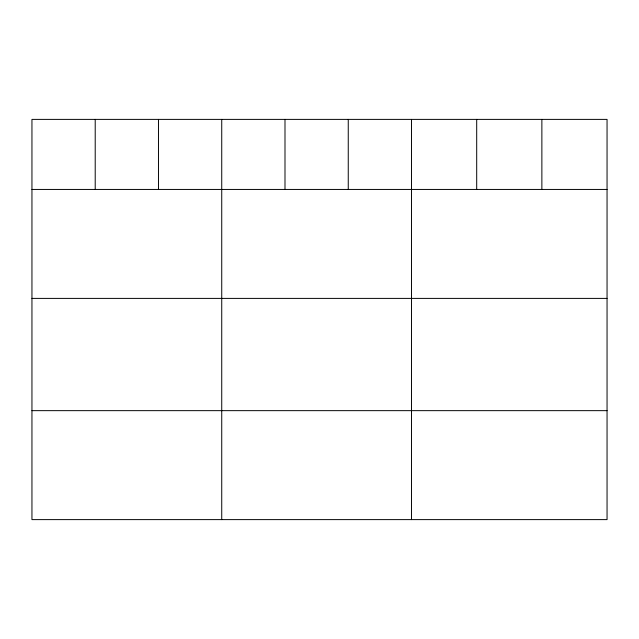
<?xml version="1.0" encoding="UTF-8"?>
<svg xmlns="http://www.w3.org/2000/svg" width="639" height="639" viewBox="0 0 639 639"><rect width="100%" height="100%" fill="white"/><g stroke="black" fill="none" stroke-linecap="round" stroke-linejoin="round"><path stroke-width="0.96" d="M607.05 189.44L607.05 519.611L31.95 519.611L31.95 119.389L607.05 119.389L607.05 189.44L31.95 189.44M31.95 298.397L607.05 298.397M31.95 410.653L607.05 410.653M541.872 119.389L541.872 189.44M476.694 119.389L476.694 189.44M411.516 119.389L411.516 519.611M348.255 119.389L348.255 189.44M284.994 119.389L284.994 189.44M221.733 119.389L221.733 519.611M158.472 119.389L158.472 189.44M95.211 119.389L95.211 189.44"/></g></svg>
